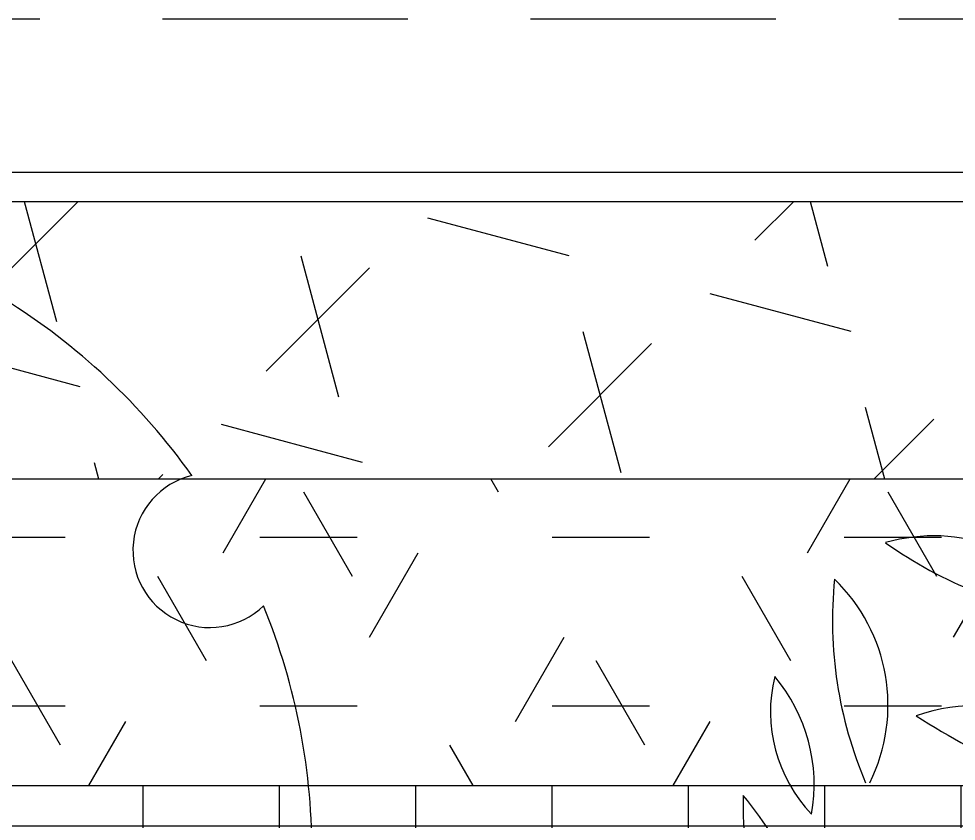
# Model space of a CAD drawing. Extents: x 941299 to 942979, y 2579300 to 2579597.
# Drawn here: x 942005.04 to 942012.68, y 2579409.09 to 2579415.63 of the extents above; entities that cross this region are included whole.
import ezdxf

# ---------------------------------------------------------------- set-up
doc = ezdxf.new("R2010")
doc.units = 0
doc.linetypes.add('HIDDEN', pattern=[0.375, 0.25, -0.125])
for name, color, linetype in [('fz', 7, 'CONTINUOUS'), ('尺寸标注', 2, 'CONTINUOUS'), ('绿化工程', 3, 'CONTINUOUS'), ('路缘石', 37, 'CONTINUOUS')]:
    doc.layers.add(name, color=color, linetype=linetype)

# ---------------------------------------------------------------- blocks, each defined once
blk = doc.blocks.new('mm')
at = {"layer": '绿化工程', "color": 3}
for centre, major_axis, start_param, end_param in [((-2.305, 3.1067), (-0.9373, -1.077), 2.87543, 4.137298), ((-0.7217, 7.236), (-2.2274, -2.5592), 0.094036, 0.594515), ((0.2603, 3.8478), (-2.5592, 2.2274), 0.617634, 1.118114), ((-4.1075, 3.1543), (-1.077, 0.9373), 3.399029, 4.660897), ((-2.4309, 3.1003), (-0.9105, 0.7924), 0.475137, 1.480238), ((-4.6574, 2.5044), (-0.9033, -1.0379), 2.112265, 2.984703), ((-1.9707, 1.7252), (-0.9356, -1.075), 2.657616, 4.201336), ((1.8889, 9.9523), (-6.1392, 5.3432), 1.724582, 1.9635), ((-1.7226, 2.3189), (-1.4043, -1.6135), -0.901426, -0.069874), ((-6.7256, 0.0937), (-2.4231, -2.7841), 2.499259, 2.968572)]:
    blk.add_ellipse(centre, major_axis=major_axis, ratio=1, start_param=start_param, end_param=end_param, dxfattribs=at)
blk = doc.blocks.new('dys')
at = {"layer": '绿化工程'}
for centre, radius, start, end in [((0, 0), 5.3048, 35.37363, 58.24382), ((4.4737, 2.4603), 0.6284, 103.64494, 313.97307), ((0, 0), 5.3048, 359.37363, 22.24382)]:
    blk.add_arc(centre, radius, start, end, dxfattribs=at)

msp = doc.modelspace()

# ---------------------------------------------------------------- hatches: boundary and pattern name
at = {"layer": '绿化工程'}
h = msp.add_hatch(dxfattribs=at)
h.set_pattern_fill('TRIANG', color=9, scale=0.25, angle=165, style=0)
h.set_pattern_definition([(225, (125, 0), (0.6163125027, -2.3001105254), [1.190625, -1.190625]), (285, (125, 0), (2.3001103979, -0.6163129787), [1.190625, -1.190625]), (165, (125.3082, -1.15), (-1.6837978952, -1.6837975467), [1.190625, -1.190625])])
h.paths.add_polyline_path([(941971.7134, 2579414.14137), (941971.7134, 2579411.88137), (942034.2134, 2579411.88137), (942034.2134, 2579414.14137)])
h = msp.add_hatch(dxfattribs=at)
h.set_pattern_fill('HEX', color=9, scale=0.25, style=0)
h.set_pattern_definition([(0, (125, 0), (0, 1.374815), [0.79375, -1.5875]), (120, (125, 0), (-1.1906247155, -0.6874075), [0.79375, -1.5875]), (60, (125.7938, 0), (-1.1906247155, 0.6874075), [0.79375, -1.5875])])
h.paths.add_polyline_path([(941971.7134, 2579411.88137), (941971.7134, 2579409.38137), (942034.2134, 2579409.38137), (942034.2134, 2579411.88137)])
h = msp.add_hatch(dxfattribs=at)
h.set_pattern_fill('ANSI37', color=9, scale=0.35, angle=45, style=0)
h.set_pattern_definition([(90, (125, 0), (-1.11125, 1e-16), []), (180, (125, 0), (-1e-16, -1.11125), [])])
h.paths.add_polyline_path([(941971.7134, 2579409.38137), (941971.7134, 2579404.38137), (942034.2134, 2579404.38137), (942034.2134, 2579409.38137)])

# ---------------------------------------------------------------- linework, layer by layer
at = {"layer": 'fz', "color": 2}
msp.add_line((941784.2134, 2579414.38137), (942084.2134, 2579414.38137), dxfattribs=at)
at = {"layer": 'fz', "color": 8}
for p, q in [((941784.2134, 2579411.88137), (942084.2134, 2579411.88137)), ((941784.2134, 2579409.38137), (942084.2134, 2579409.38137))]:
    msp.add_line(p, q, dxfattribs=at)
at = {"layer": '尺寸标注', "color": 253, "linetype": 'HIDDEN', "ltscale": 8}
msp.add_line((941784.2134, 2579415.63137), (942084.2134, 2579415.63137), dxfattribs=at)
at = {"layer": '路缘石'}
msp.add_line((941784.2134, 2579414.14137), (942084.2134, 2579414.14137), dxfattribs=at)

# ---------------------------------------------------------------- block references
at = {"layer": 'fz'}
for name, p in [('dys', (942002.12655, 2579408.83657)), ('mm', (942014.80612, 2579406.88137))]:
    msp.add_blockref(name, p, dxfattribs=at)

doc.saveas('drawing.dxf')
